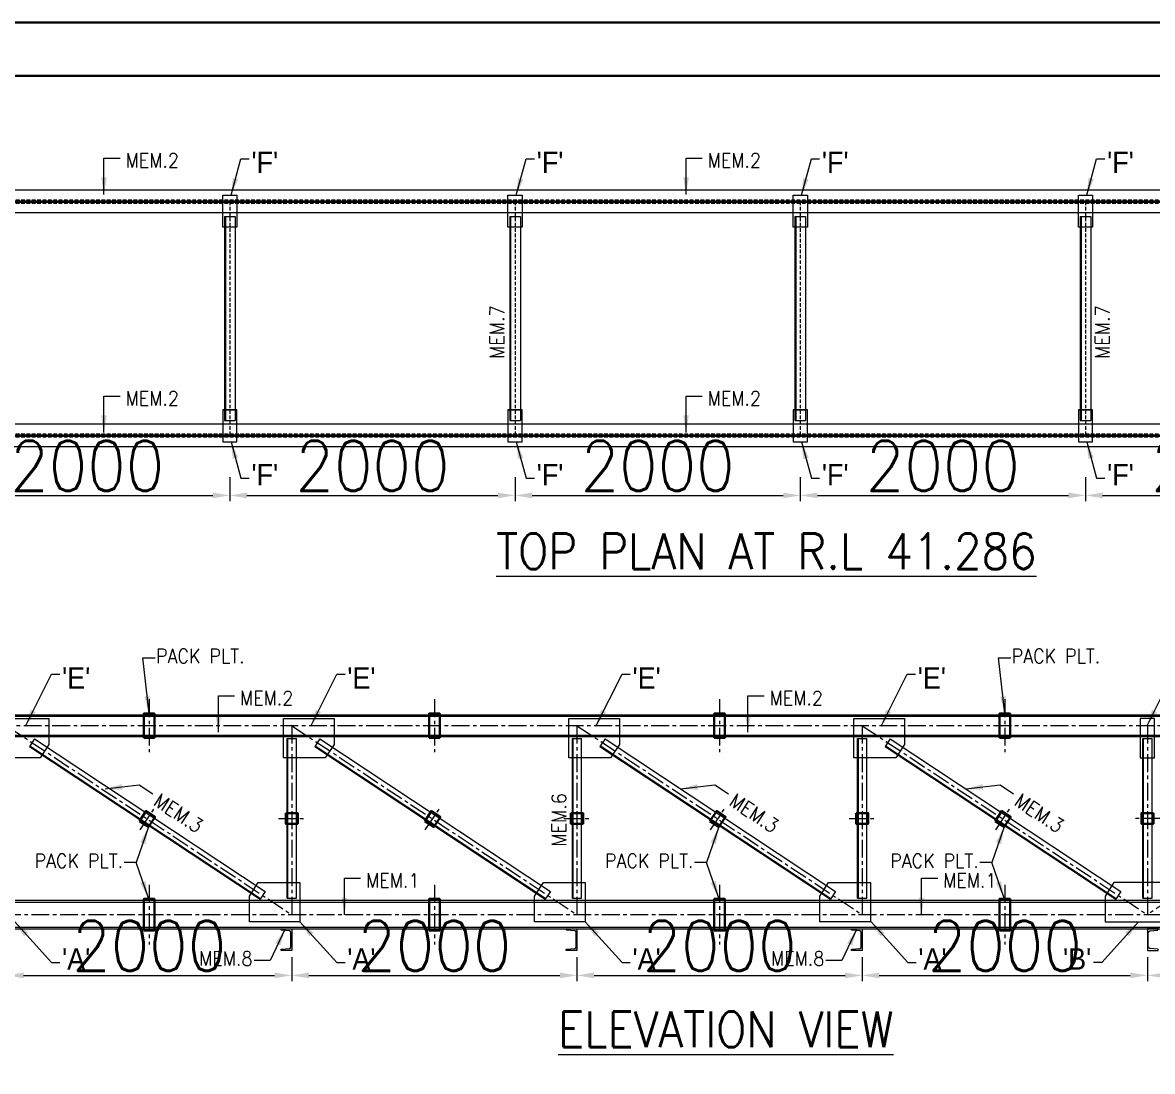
# Model space of a CAD drawing. Header units: millimetres. Extents: x 0 to 1124626, y -157535 to 82123.
# Drawn here: x 502377 to 510300, y 51780 to 59132 of the extents above; entities that cross this region are included whole.
import ezdxf

# ---------------------------------------------------------------- set-up
doc = ezdxf.new("R2010")
doc.units = ezdxf.units.MM
doc.header["$MEASUREMENT"] = 0
doc.linetypes.add('CENTER', pattern=[2, 1.25, -0.25, 0.25, -0.25])
doc.linetypes.add('HIDDEN', pattern=[0.375, 0.25, -0.125])
for name, color, linetype, lineweight in [('CN', 253, 'Continuous', 15), ('Dim', 6, 'Continuous', 13), ('L4', 4, 'Continuous', 30), ('rSHEET', 2, 'Continuous', 30), ('STR. STEEL', 25, 'Continuous', 18), ('structure', 183, 'Continuous', 15), ('Text', 7, 'Continuous', 15), ('TEXT-4', 2, 'Continuous', 25), ('TITLE TEXT', 50, 'Continuous', 18)]:
    doc.layers.add(name, color=color, linetype=linetype, lineweight=lineweight)
doc.styles.add('style1', font='romans.shx', dxfattribs={"width": 0.9, "height": 300})
doc.dimstyles.new('Copy of DIM-1', dxfattribs={"dimscale": 40, "dimtxt": 125, "dimasz": 3, "dimexe": 1, "dimexo": 1.2, "dimgap": 0.8, "dimtad": 1, "dimdec": 0, "dimzin": 1, "dimdsep": 46, "dimtxsty": 'style1', "dimcen": 2, "dimclrd": 8, "dimclre": 8, "dimclrt": 7, "dimadec": 0, "dimazin": 0, "dimtfac": 1, "dimtdec": 0, "dimtofl": 0, "dimtmove": 1, "dimatfit": 3, "dimfxl": 1, "dimtolj": 1, "dimtzin": 0, "dimlwd": 9, "dimlwe": 9, "dimarcsym": 1})

# ---------------------------------------------------------------- blocks, each defined once
blk = doc.blocks.new('*D780')
at = {"layer": 'DEFPOINTS', "color": 0, "ltscale": 20, "transparency": 16777216}
for p in [(502264.5, 52628.4), (504264.5, 52628.4), (504264.5, 52452.7)]:
    blk.add_point(p, dxfattribs=at)
at = {"layer": 'Dim', "color": 8, "lineweight": 9, "ltscale": 20, "transparency": 16777216}
for p, q in [((502264.5, 52580.4), (502264.5, 52412.7)), ((504264.5, 52580.4), (504264.5, 52412.7)), ((502384.5, 52452.7), (504144.5, 52452.7))]:
    blk.add_line(p, q, dxfattribs=at)
at = {"layer": 'Dim', "color": 8, "ltscale": 20, "transparency": 16777216}
for points in [[(502384.5, 52472.7), (502384.5, 52432.7), (502264.5, 52452.7)], [(504144.5, 52432.7), (504144.5, 52472.7), (504264.5, 52452.7)]]:
    blk.add_solid(points, dxfattribs=at)
at = {"layer": 'Dim', "color": 7, "ltscale": 20, "transparency": 16777216, "insert": (503264.5, 52659.7), "char_height": 350, "attachment_point": 5, "style": 'style1'}
blk.add_mtext('\\A1;2000', dxfattribs=at)
blk = doc.blocks.new('*D781')
at = {"layer": 'DEFPOINTS', "color": 0, "ltscale": 20, "transparency": 16777216}
for p in [(504264.5, 52628.4), (506264.5, 52628.4), (506264.5, 52452.7)]:
    blk.add_point(p, dxfattribs=at)
at = {"layer": 'Dim', "color": 8, "lineweight": 9, "ltscale": 20, "transparency": 16777216}
for p, q in [((504264.5, 52580.4), (504264.5, 52412.7)), ((506264.5, 52580.4), (506264.5, 52412.7)), ((504384.5, 52452.7), (506144.5, 52452.7))]:
    blk.add_line(p, q, dxfattribs=at)
at = {"layer": 'Dim', "color": 8, "ltscale": 20, "transparency": 16777216}
for points in [[(504384.5, 52472.7), (504384.5, 52432.7), (504264.5, 52452.7)], [(506144.5, 52432.7), (506144.5, 52472.7), (506264.5, 52452.7)]]:
    blk.add_solid(points, dxfattribs=at)
at = {"layer": 'Dim', "color": 7, "ltscale": 20, "transparency": 16777216, "insert": (505264.5, 52659.7), "char_height": 350, "attachment_point": 5, "style": 'style1'}
blk.add_mtext('\\A1;2000', dxfattribs=at)
blk = doc.blocks.new('*D782')
at = {"layer": 'DEFPOINTS', "color": 0, "ltscale": 20, "transparency": 16777216}
for p in [(506264.5, 52628.4), (508264.5, 52628.4), (508264.5, 52452.7)]:
    blk.add_point(p, dxfattribs=at)
at = {"layer": 'Dim', "color": 8, "lineweight": 9, "ltscale": 20, "transparency": 16777216}
for p, q in [((506264.5, 52580.4), (506264.5, 52412.7)), ((508264.5, 52580.4), (508264.5, 52412.7)), ((506384.5, 52452.7), (508144.5, 52452.7))]:
    blk.add_line(p, q, dxfattribs=at)
at = {"layer": 'Dim', "color": 8, "ltscale": 20, "transparency": 16777216}
for points in [[(506384.5, 52472.7), (506384.5, 52432.7), (506264.5, 52452.7)], [(508144.5, 52432.7), (508144.5, 52472.7), (508264.5, 52452.7)]]:
    blk.add_solid(points, dxfattribs=at)
at = {"layer": 'Dim', "color": 7, "ltscale": 20, "transparency": 16777216, "insert": (507264.5, 52659.7), "char_height": 350, "attachment_point": 5, "style": 'style1'}
blk.add_mtext('\\A1;2000', dxfattribs=at)
blk = doc.blocks.new('*D783')
at = {"layer": 'DEFPOINTS', "color": 0, "ltscale": 20, "transparency": 16777216}
for p in [(508264.5, 52628.4), (510264.5, 52628.4), (510264.5, 52452.7)]:
    blk.add_point(p, dxfattribs=at)
at = {"layer": 'Dim', "color": 8, "lineweight": 9, "ltscale": 20, "transparency": 16777216}
for p, q in [((508264.5, 52580.4), (508264.5, 52412.7)), ((510264.5, 52580.4), (510264.5, 52412.7)), ((508384.5, 52452.7), (510144.5, 52452.7))]:
    blk.add_line(p, q, dxfattribs=at)
at = {"layer": 'Dim', "color": 8, "ltscale": 20, "transparency": 16777216}
for points in [[(508384.5, 52472.7), (508384.5, 52432.7), (508264.5, 52452.7)], [(510144.5, 52432.7), (510144.5, 52472.7), (510264.5, 52452.7)]]:
    blk.add_solid(points, dxfattribs=at)
at = {"layer": 'Dim', "color": 7, "ltscale": 20, "transparency": 16777216, "insert": (509264.5, 52659.7), "char_height": 350, "attachment_point": 5, "style": 'style1'}
blk.add_mtext('\\A1;2000', dxfattribs=at)
blk = doc.blocks.new('*D784')
at = {"layer": 'DEFPOINTS', "color": 0, "ltscale": 20, "transparency": 16777216}
for p in [(510264.5, 52628.4), (512264.5, 52628.4), (512264.5, 52452.7)]:
    blk.add_point(p, dxfattribs=at)
at = {"layer": 'Dim', "color": 8, "lineweight": 9, "ltscale": 20, "transparency": 16777216}
for p, q in [((510264.5, 52580.4), (510264.5, 52412.7)), ((512264.5, 52580.4), (512264.5, 52412.7)), ((510384.5, 52452.7), (512144.5, 52452.7))]:
    blk.add_line(p, q, dxfattribs=at)
at = {"layer": 'Dim', "color": 8, "ltscale": 20, "transparency": 16777216}
for points in [[(510384.5, 52472.7), (510384.5, 52432.7), (510264.5, 52452.7)], [(512144.5, 52432.7), (512144.5, 52472.7), (512264.5, 52452.7)]]:
    blk.add_solid(points, dxfattribs=at)
at = {"layer": 'Dim', "color": 7, "ltscale": 20, "transparency": 16777216, "insert": (511264.5, 52659.7), "char_height": 350, "attachment_point": 5, "style": 'style1'}
blk.add_mtext('\\A1;2000', dxfattribs=at)
blk = doc.blocks.new('*D833')
at = {"layer": 'DEFPOINTS', "color": 0, "ltscale": 20, "transparency": 16777216}
for p in [(501830.4, 55993.3), (503830.4, 55993.3), (503830.4, 55817.6)]:
    blk.add_point(p, dxfattribs=at)
at = {"layer": 'Dim', "color": 8, "lineweight": 9, "ltscale": 20, "transparency": 16777216}
for p, q in [((501830.4, 55945.3), (501830.4, 55777.6)), ((503830.4, 55945.3), (503830.4, 55777.6)), ((501950.4, 55817.6), (503710.4, 55817.6))]:
    blk.add_line(p, q, dxfattribs=at)
at = {"layer": 'Dim', "color": 8, "ltscale": 20, "transparency": 16777216}
for points in [[(501950.4, 55837.6), (501950.4, 55797.6), (501830.4, 55817.6)], [(503710.4, 55797.6), (503710.4, 55837.6), (503830.4, 55817.6)]]:
    blk.add_solid(points, dxfattribs=at)
at = {"layer": 'Dim', "color": 7, "ltscale": 20, "transparency": 16777216, "insert": (502830.4, 56024.6), "char_height": 350, "attachment_point": 5, "style": 'style1'}
blk.add_mtext('\\A1;2000', dxfattribs=at)
blk = doc.blocks.new('*D834')
at = {"layer": 'DEFPOINTS', "color": 0, "ltscale": 20, "transparency": 16777216}
for p in [(503830.4, 55993.3), (505830.4, 55993.3), (505830.4, 55817.6)]:
    blk.add_point(p, dxfattribs=at)
at = {"layer": 'Dim', "color": 8, "lineweight": 9, "ltscale": 20, "transparency": 16777216}
for p, q in [((503830.4, 55945.3), (503830.4, 55777.6)), ((505830.4, 55945.3), (505830.4, 55777.6)), ((503950.4, 55817.6), (505710.4, 55817.6))]:
    blk.add_line(p, q, dxfattribs=at)
at = {"layer": 'Dim', "color": 8, "ltscale": 20, "transparency": 16777216}
for points in [[(503950.4, 55837.6), (503950.4, 55797.6), (503830.4, 55817.6)], [(505710.4, 55797.6), (505710.4, 55837.6), (505830.4, 55817.6)]]:
    blk.add_solid(points, dxfattribs=at)
at = {"layer": 'Dim', "color": 7, "ltscale": 20, "transparency": 16777216, "insert": (504830.4, 56024.6), "char_height": 350, "attachment_point": 5, "style": 'style1'}
blk.add_mtext('\\A1;2000', dxfattribs=at)
blk = doc.blocks.new('*D835')
at = {"layer": 'DEFPOINTS', "color": 0, "ltscale": 20, "transparency": 16777216}
for p in [(505830.4, 55993.3), (507830.4, 55993.3), (507830.4, 55817.6)]:
    blk.add_point(p, dxfattribs=at)
at = {"layer": 'Dim', "color": 8, "lineweight": 9, "ltscale": 20, "transparency": 16777216}
for p, q in [((505830.4, 55945.3), (505830.4, 55777.6)), ((507830.4, 55945.3), (507830.4, 55777.6)), ((505950.4, 55817.6), (507710.4, 55817.6))]:
    blk.add_line(p, q, dxfattribs=at)
at = {"layer": 'Dim', "color": 8, "ltscale": 20, "transparency": 16777216}
for points in [[(505950.4, 55837.6), (505950.4, 55797.6), (505830.4, 55817.6)], [(507710.4, 55797.6), (507710.4, 55837.6), (507830.4, 55817.6)]]:
    blk.add_solid(points, dxfattribs=at)
at = {"layer": 'Dim', "color": 7, "ltscale": 20, "transparency": 16777216, "insert": (506830.4, 56024.6), "char_height": 350, "attachment_point": 5, "style": 'style1'}
blk.add_mtext('\\A1;2000', dxfattribs=at)
blk = doc.blocks.new('*D836')
at = {"layer": 'DEFPOINTS', "color": 0, "ltscale": 20, "transparency": 16777216}
for p in [(507830.4, 55993.3), (509830.4, 55993.3), (509830.4, 55817.6)]:
    blk.add_point(p, dxfattribs=at)
at = {"layer": 'Dim', "color": 8, "lineweight": 9, "ltscale": 20, "transparency": 16777216}
for p, q in [((507830.4, 55945.3), (507830.4, 55777.6)), ((509830.4, 55945.3), (509830.4, 55777.6)), ((507950.4, 55817.6), (509710.4, 55817.6))]:
    blk.add_line(p, q, dxfattribs=at)
at = {"layer": 'Dim', "color": 8, "ltscale": 20, "transparency": 16777216}
for points in [[(507950.4, 55837.6), (507950.4, 55797.6), (507830.4, 55817.6)], [(509710.4, 55797.6), (509710.4, 55837.6), (509830.4, 55817.6)]]:
    blk.add_solid(points, dxfattribs=at)
at = {"layer": 'Dim', "color": 7, "ltscale": 20, "transparency": 16777216, "insert": (508830.4, 56024.6), "char_height": 350, "attachment_point": 5, "style": 'style1'}
blk.add_mtext('\\A1;2000', dxfattribs=at)
blk = doc.blocks.new('*D837')
at = {"layer": 'DEFPOINTS', "color": 0, "ltscale": 20, "transparency": 16777216}
for p in [(509830.4, 55993.3), (511830.4, 55993.3), (511830.4, 55817.6)]:
    blk.add_point(p, dxfattribs=at)
at = {"layer": 'Dim', "color": 8, "lineweight": 9, "ltscale": 20, "transparency": 16777216}
for p, q in [((509830.4, 55945.3), (509830.4, 55777.6)), ((511830.4, 55945.3), (511830.4, 55777.6)), ((509950.4, 55817.6), (511710.4, 55817.6))]:
    blk.add_line(p, q, dxfattribs=at)
at = {"layer": 'Dim', "color": 8, "ltscale": 20, "transparency": 16777216}
for points in [[(509950.4, 55837.6), (509950.4, 55797.6), (509830.4, 55817.6)], [(511710.4, 55797.6), (511710.4, 55837.6), (511830.4, 55817.6)]]:
    blk.add_solid(points, dxfattribs=at)
at = {"layer": 'Dim', "color": 7, "ltscale": 20, "transparency": 16777216, "insert": (510830.4, 56024.6), "char_height": 350, "attachment_point": 5, "style": 'style1'}
blk.add_mtext('\\A1;2000', dxfattribs=at)

msp = doc.modelspace()

# ---------------------------------------------------------------- linework, layer by layer
at = {"layer": 'CN', "linetype": 'CENTER', "ltscale": 100}
for p, q in [((497555.3502, 57878.2834), (522105.3502, 57878.2834)), ((522105.3502, 56238.2834), (497555.3502, 56238.2834)), ((503264.5323, 54388.3944), (503264.5323, 54018.3944)), ((505264.5323, 54388.3944), (505264.5323, 54018.3944)), ((507264.5323, 54388.3944), (507264.5323, 54018.3944)), ((509264.5323, 54388.3944), (509264.5323, 54018.3944)), ((522510.4729, 54203.3944), (498018.5917, 54203.3944)), ((502264.5323, 54203.3944), (504264.5323, 52878.3944)), ((504264.5323, 54203.3944), (504264.5323, 52878.3944)), ((504264.5323, 54203.3944), (506264.5323, 52878.3944)), ((506264.5323, 54203.3944), (506264.5323, 52878.3944)), ((506264.5323, 54203.3944), (508264.5323, 52878.3944)), ((508264.5323, 54203.3944), (508264.5323, 52878.3944)), ((508264.5323, 54203.3944), (510264.5323, 52878.3944)), ((512264.5323, 54203.3944), (510264.5323, 52878.3944)), ((510264.5323, 54203.3944), (510264.5323, 52878.3944)), ((503200.8296, 53472.1396), (503303.0038, 53626.3648)), ((505200.8296, 53472.1396), (505303.0038, 53626.3648)), ((507200.8296, 53472.1396), (507303.0038, 53626.3648)), ((509200.8296, 53472.1396), (509303.0038, 53626.3648)), ((504172.0323, 53553.3944), (504357.0323, 53553.3944)), ((506172.0323, 53553.3944), (506357.0323, 53553.3944)), ((508172.0323, 53553.3944), (508357.0323, 53553.3944)), ((510357.0323, 53553.3944), (510172.0323, 53553.3944)), ((503264.5323, 53088.3944), (503264.5323, 52668.3944)), ((505264.5323, 53088.3944), (505264.5323, 52668.3944)), ((507264.5323, 53088.3944), (507264.5323, 52668.3944)), ((509264.5323, 53088.3944), (509264.5323, 52668.3944)), ((523364.5323, 52878.3944), (497164.5323, 52878.3944))]:
    msp.add_line(p, q, dxfattribs=at)
at = {"layer": 'CN', "linetype": 'HIDDEN', "ltscale": 100}
for p, q in [((497755.3502, 57889.2834), (521905.3502, 57889.2834)), ((497755.3502, 57867.2834), (521905.3502, 57867.2834)), ((503830.3502, 57878.2834), (503830.3502, 56238.2834)), ((505830.3502, 57878.2834), (505830.3502, 56238.2834)), ((507830.3502, 57878.2834), (507830.3502, 56238.2834)), ((509830.3502, 57878.2834), (509830.3502, 56238.2834)), ((497755.3502, 56249.2834), (521905.3502, 56249.2834)), ((497755.3502, 56227.2834), (521905.3502, 56227.2834))]:
    msp.add_line(p, q, dxfattribs=at)
at = {"layer": 'Dim', "color": 2, "ltscale": 20}
for p, q in [((503780.3502, 56418.2834), (503880.3502, 56418.2834)), ((505780.3502, 56418.2834), (505880.3502, 56418.2834)), ((507780.3502, 56418.2834), (507880.3502, 56418.2834)), ((509780.3502, 56418.2834), (509880.3502, 56418.2834))]:
    msp.add_line(p, q, dxfattribs=at)
at = {"layer": 'Dim', "ltscale": 20}
for points in [[(503880.3502, 57698.2834), (503780.3502, 57698.2834), (503780.3502, 57923.2834), (503880.3502, 57923.2834)], [(505880.3502, 57698.2834), (505780.3502, 57698.2834), (505780.3502, 57923.2834), (505880.3502, 57923.2834)], [(507880.3502, 57698.2834), (507780.3502, 57698.2834), (507780.3502, 57923.2834), (507880.3502, 57923.2834)], [(509880.3502, 57698.2834), (509780.3502, 57698.2834), (509780.3502, 57923.2834), (509880.3502, 57923.2834)], [(503880.3502, 56418.2834), (503780.3502, 56418.2834), (503780.3502, 56193.2834), (503880.3502, 56193.2834)], [(505880.3502, 56418.2834), (505780.3502, 56418.2834), (505780.3502, 56193.2834), (505880.3502, 56193.2834)], [(507880.3502, 56418.2834), (507780.3502, 56418.2834), (507780.3502, 56193.2834), (507880.3502, 56193.2834)], [(509880.3502, 56418.2834), (509780.3502, 56418.2834), (509780.3502, 56193.2834), (509880.3502, 56193.2834)], [(502207.0323, 54253.3944), (502561.826, 54253.3944), (502561.826, 54072.582), (502499.6711, 53978.7633), (502207.0323, 53978.7633)], [(504207.0323, 54253.3944), (504561.826, 54253.3944), (504561.826, 54072.582), (504499.6711, 53978.7633), (504207.0323, 53978.7633)], [(506207.0323, 54253.3944), (506561.826, 54253.3944), (506561.826, 54072.582), (506499.6711, 53978.7633), (506207.0323, 53978.7633)], [(508207.0323, 54253.3944), (508561.826, 54253.3944), (508561.826, 54072.582), (508499.6711, 53978.7633), (508207.0323, 53978.7633)], [(510214.5323, 53978.7633), (510314.5323, 53978.7633), (510314.5323, 54253.3944), (510214.5323, 54253.3944)], [(504322.0323, 52828.3944), (503967.2386, 52828.3944), (503967.2386, 53008.2068), (504029.3934, 53103.0255), (504322.0323, 53103.0255)], [(506322.0323, 52828.3944), (505967.2386, 52828.3944), (505967.2386, 53009.2068), (506029.3934, 53103.0255), (506322.0323, 53103.0255)], [(508322.0323, 52828.3944), (507967.2386, 52828.3944), (507967.2386, 53009.2068), (508029.3934, 53103.0255), (508322.0323, 53103.0255)], [(510207.0323, 53103.0255), (510029.3934, 53103.0255), (509967.2386, 53009.2068), (509967.2386, 52828.3944), (510207.0323, 52828.3944), (510561.826, 52828.3944), (510561.826, 53009.2068), (510499.6711, 53103.0255)]]:
    msp.add_lwpolyline(points, close=True, dxfattribs=at)
at = {"layer": 'L4', "ltscale": 20}
for points in [[(503227.0323, 54118.3944), (503302.0323, 54118.3944), (503302.0323, 54288.3944), (503227.0323, 54288.3944)], [(505227.0323, 54118.3944), (505302.0323, 54118.3944), (505302.0323, 54288.3944), (505227.0323, 54288.3944)], [(507227.0323, 54118.3944), (507302.0323, 54118.3944), (507302.0323, 54288.3944), (507227.0323, 54288.3944)], [(509227.0323, 54118.3944), (509302.0323, 54118.3944), (509302.0323, 54288.3944), (509227.0323, 54288.3944)], [(503197.1824, 53534.5331), (503244.1273, 53605.3933), (503306.6511, 53563.9713), (503259.7061, 53493.1111)], [(504222.0323, 53590.8944), (504307.0323, 53590.8944), (504307.0323, 53515.8944), (504222.0323, 53515.8944)], [(505197.1824, 53534.5331), (505244.1273, 53605.3933), (505306.6511, 53563.9713), (505259.7061, 53493.1111)], [(506222.0323, 53590.8944), (506307.0323, 53590.8944), (506307.0323, 53515.8944), (506222.0323, 53515.8944)], [(507197.1824, 53534.5331), (507244.1273, 53605.3933), (507306.6511, 53563.9713), (507259.7061, 53493.1111)], [(508222.0323, 53590.8944), (508307.0323, 53590.8944), (508307.0323, 53515.8944), (508222.0323, 53515.8944)], [(509197.1824, 53534.5331), (509244.1273, 53605.3933), (509306.6511, 53563.9713), (509259.7061, 53493.1111)], [(510307.0323, 53590.8944), (510222.0323, 53590.8944), (510222.0323, 53515.8944), (510307.0323, 53515.8944)], [(503227.0323, 52768.3944), (503302.0323, 52768.3944), (503302.0323, 52988.3944), (503227.0323, 52988.3944)], [(505227.0323, 52768.3944), (505302.0323, 52768.3944), (505302.0323, 52988.3944), (505227.0323, 52988.3944)], [(507227.0323, 52768.3944), (507302.0323, 52768.3944), (507302.0323, 52988.3944), (507227.0323, 52988.3944)], [(509227.0323, 52768.3944), (509302.0323, 52768.3944), (509302.0323, 52988.3944), (509227.0323, 52988.3944)]]:
    msp.add_lwpolyline(points, close=True, dxfattribs=at)
at = {"layer": 'rSHEET'}
msp.add_lwpolyline([(495896.8161, 31349.5566), (535189.7745, 31349.5566), (535189.7745, 59132.4848), (495896.8161, 59132.4848)], close=True, dxfattribs=at)
msp.add_lwpolyline([(496551.6987, 31723.0736), (534534.8919, 31723.0736, 0.414213562), (534815.5558, 32003.7375), (534815.5558, 58478.3038, 0.414213562), (534534.8919, 58758.9678), (496551.6987, 58758.9678, 0.414213562), (496271.0348, 58478.3038), (496271.0348, 32003.7375, 0.414213562)], format="xyb", close=True, dxfattribs=at)
at = {"layer": 'STR. STEEL', "ltscale": 20}
for points in [[(504264.5323, 52628.3944), (504189.5323, 52628.3944), (504189.5323, 52633.2975, -0.383864035), (504192.3978, 52636.48), (504248.4821, 52642.3747, 0.383864035), (504258.3323, 52653.3144), (504258.3323, 52753.4743, 0.383864035), (504248.4821, 52764.4141), (504192.3978, 52770.3088, -0.383864035), (504189.5323, 52773.4913), (504189.5323, 52778.3944), (504264.5323, 52778.3944)], [(506264.5323, 52628.3944), (506189.5323, 52628.3944), (506189.5323, 52633.2975, -0.383864035), (506192.3978, 52636.48), (506248.4821, 52642.3747, 0.383864035), (506258.3323, 52653.3144), (506258.3323, 52753.4743, 0.383864035), (506248.4821, 52764.4141), (506192.3978, 52770.3088, -0.383864035), (506189.5323, 52773.4913), (506189.5323, 52778.3944), (506264.5323, 52778.3944)], [(508264.5323, 52628.3944), (508189.5323, 52628.3944), (508189.5323, 52633.2975, -0.383864035), (508192.3978, 52636.48), (508248.4821, 52642.3747, 0.383864035), (508258.3323, 52653.3144), (508258.3323, 52753.4743, 0.383864035), (508248.4821, 52764.4141), (508192.3978, 52770.3088, -0.383864035), (508189.5323, 52773.4913), (508189.5323, 52778.3944), (508264.5323, 52778.3944)], [(510264.5323, 52628.3944), (510339.5323, 52628.3944), (510339.5323, 52633.2975, 0.383864035), (510336.6668, 52636.48), (510280.5825, 52642.3747, -0.383864035), (510270.7323, 52653.3144), (510270.7323, 52753.4743, -0.383864035), (510280.5825, 52764.4141), (510336.6668, 52770.3088, 0.383864035), (510339.5323, 52773.4913), (510339.5323, 52778.3944), (510264.5323, 52778.3944)]]:
    msp.add_lwpolyline(points, format="xyb", close=True, dxfattribs=at)
at = {"layer": 'structure', "color": 2, "ltscale": 20}
for p, q in [((503792.8502, 57773.2834), (503792.8502, 56343.2834)), ((503792.8502, 57773.2834), (503867.8502, 57773.2834)), ((503798.8502, 57773.2834), (503798.8502, 56343.2834)), ((503867.8502, 57773.2834), (503867.8502, 56343.2834)), ((505792.8502, 57773.2834), (505792.8502, 56343.2834)), ((505792.8502, 57773.2834), (505867.8502, 57773.2834)), ((505798.8502, 57773.2834), (505798.8502, 56343.2834)), ((505867.8502, 57773.2834), (505867.8502, 56343.2834)), ((507792.8502, 57773.2834), (507792.8502, 56343.2834)), ((507792.8502, 57773.2834), (507867.8502, 57773.2834)), ((507798.8502, 57773.2834), (507798.8502, 56343.2834)), ((507867.8502, 57773.2834), (507867.8502, 56343.2834)), ((509792.8502, 57773.2834), (509792.8502, 56343.2834)), ((509792.8502, 57773.2834), (509867.8502, 57773.2834)), ((509798.8502, 57773.2834), (509798.8502, 56343.2834)), ((509867.8502, 57773.2834), (509867.8502, 56343.2834)), ((503792.8502, 56343.2834), (503867.8502, 56343.2834)), ((505792.8502, 56343.2834), (505867.8502, 56343.2834)), ((507792.8502, 56343.2834), (507867.8502, 56343.2834)), ((509792.8502, 56343.2834), (509867.8502, 56343.2834)), ((498189.5323, 54278.3944), (522339.5323, 54278.3944)), ((498189.5323, 54269.3944), (522339.5323, 54269.3944)), ((498189.5323, 54137.3944), (522339.5323, 54137.3944)), ((498189.5323, 54128.3944), (522339.5323, 54128.3944)), ((502461.5949, 54111.8256), (502425.6958, 54057.6383)), ((502461.5949, 54111.8256), (504078.1376, 53040.866)), ((504232.0323, 52993.3944), (504232.0323, 54113.3944)), ((504232.0323, 54113.3944), (504297.0323, 54113.3944)), ((504238.0323, 52993.3944), (504238.0323, 54113.3944)), ((504297.0323, 52993.3944), (504297.0323, 54113.3944)), ((504461.5949, 54111.8256), (504425.6958, 54057.6383)), ((504461.5949, 54111.8256), (506078.1376, 53040.866)), ((506232.0323, 52993.3944), (506232.0323, 54113.3944)), ((506232.0323, 54113.3944), (506297.0323, 54113.3944)), ((506238.0323, 52993.3944), (506238.0323, 54113.3944)), ((506297.0323, 52993.3944), (506297.0323, 54113.3944)), ((506461.5949, 54111.8256), (506425.6958, 54057.6383)), ((506461.5949, 54111.8256), (508078.1376, 53040.866)), ((508232.0323, 52993.3944), (508232.0323, 54113.3944)), ((508232.0323, 54113.3944), (508297.0323, 54113.3944)), ((508238.0323, 52993.3944), (508238.0323, 54113.3944)), ((508297.0323, 52993.3944), (508297.0323, 54113.3944)), ((508461.5949, 54111.8256), (508425.6958, 54057.6383)), ((508461.5949, 54111.8256), (508425.6958, 54057.6383)), ((508461.5949, 54111.8256), (510078.1376, 53040.866)), ((510232.0323, 52993.3944), (510232.0323, 54113.3944)), ((510232.0323, 54113.3944), (510297.0323, 54113.3944)), ((510238.0323, 52993.3944), (510238.0323, 54113.3944)), ((510297.0323, 52993.3944), (510297.0323, 54113.3944)), ((502425.6958, 54057.6383), (504042.2386, 52986.6788)), ((502429.0096, 54062.6402), (504045.5523, 52991.6807)), ((504425.6958, 54057.6383), (506042.2386, 52986.6788)), ((504429.0096, 54062.6402), (506045.5523, 52991.6807)), ((506425.6958, 54057.6383), (508042.2386, 52986.6788)), ((506429.0096, 54062.6402), (508045.5523, 52991.6807)), ((508425.6958, 54057.6383), (510042.2386, 52986.6788)), ((508429.0096, 54062.6402), (510045.5523, 52991.6807)), ((504078.1376, 53040.866), (504042.2386, 52986.6788)), ((506078.1376, 53040.866), (506042.2386, 52986.6788)), ((508078.1376, 53040.866), (508042.2386, 52986.6788)), ((510078.1376, 53040.866), (510042.2386, 52986.6788)), ((510078.1376, 53040.866), (510042.2386, 52986.6788)), ((497164.5323, 52966.3944), (523364.5323, 52966.3944)), ((504232.0323, 52993.3944), (504297.0323, 52993.3944)), ((506232.0323, 52993.3944), (506297.0323, 52993.3944)), ((508232.0323, 52993.3944), (508297.0323, 52993.3944)), ((510232.0323, 52993.3944), (510297.0323, 52993.3944)), ((497164.5323, 52790.3944), (523364.5323, 52790.3944)), ((498264.5323, 52778.3944), (522264.5323, 52778.3944))]:
    msp.add_line(p, q, dxfattribs=at)
at = {"layer": 'structure', "ltscale": 20}
for points in [[(497755.3502, 57883.2834), (521905.3502, 57883.2834), (521905.3502, 57958.2834), (497755.3502, 57958.2834)], [(497755.3502, 57873.2834), (521905.3502, 57873.2834), (521905.3502, 57798.2834), (497755.3502, 57798.2834)], [(497755.3502, 56243.2834), (521905.3502, 56243.2834), (521905.3502, 56318.2834), (497755.3502, 56318.2834)], [(497755.3502, 56233.2834), (521905.3502, 56233.2834), (521905.3502, 56158.2834), (497755.3502, 56158.2834)], [(523364.5323, 52778.3944), (523364.5323, 52978.3944), (497164.5323, 52978.3944), (497164.5323, 52778.3944)]]:
    msp.add_lwpolyline(points, close=True, dxfattribs=at)

# ---------------------------------------------------------------- texts
at = {"layer": 'Text', "ltscale": 20, "char_height": 100, "style": 'style1'}
for s, insert, width, attachment_point, rotation in [('MEM.2', (503099.1192, 58217.1808), 1218.023492, 1, 359.8539997), ('MEM.2', (507180.7593, 58217.1808), 1218.023492, 1, 359.8539997), ('MEM.7', (505653.5369, 56776.0853), 1518.022116, 1, 89.82648199), ('MEM.7', (509898.5491, 56776.0853), 1518.022116, 1, 89.82648199), ('MEM.2', (503099.1192, 56548.54), 1218.023492, 1, 359.8539997), ('MEM.2', (507180.7593, 56548.54), 1218.023492, 1, 359.8539997), ('MEM.2', (503901.4043, 54447.3235), 1218.023492, 1, 359.8539997), ('MEM.2', (507614.9413, 54447.3235), 1218.023492, 1, 359.8539997), ('MEM.3', (503341.4236, 53734.9198), 1218.023492, 1, 326.69916301), ('MEM.6', (506087.7189, 53356.356), 1218.023492, 1, 89.82648199), ('MEM.3', (507377.6223, 53734.9198), 1218.023492, 1, 326.69916301), ('MEM.3', (509377.6223, 53734.9198), 1218.023492, 1, 326.69916301), ('MEM.1', (504785.5954, 53168.9172), 1218.023492, 1, 359.8539997), ('MEM.1', (508832.2076, 53168.9172), 1218.023492, 1, 359.8539997), ('MEM.8', (503988.7931, 52520.7381), 1218.023492, 9, 359.8539997), ('MEM.8', (507998.7346, 52520.7381), 1218.023492, 9, 359.8539997)]:
    msp.add_mtext(s, dxfattribs=dict(at, insert=insert, width=width, attachment_point=attachment_point, rotation=rotation))
at = {"layer": 'Text', "ltscale": 20, "char_height": 100, "width": 1218.023492, "style": 'style1'}
for insert, attachment_point in [((503312.5177, 54741.3025), 1), ((509312.5177, 54741.3025), 1), ((503081.6957, 53305.9133), 3), ((507081.6957, 53305.9133), 3), ((509081.6957, 53305.9133), 3)]:
    msp.add_mtext('PACK PLT.', dxfattribs=dict(at, insert=insert, attachment_point=attachment_point))
at = {"layer": 'TEXT-4', "ltscale": 20, "char_height": 150, "width": 111.984005, "style": 'style1'}
for s, insert, attachment_point in [("{\\fArial|b0|i0|c0|p34;'F'}", (503982.0252, 58227.8629), 1), ("{\\fArial|b0|i0|c0|p34;'F'}", (505982.0252, 58227.8629), 1), ("{\\fArial|b0|i0|c0|p34;'F'}", (507982.0252, 58227.8629), 1), ("{\\fArial|b0|i0|c0|p34;'F'}", (509982.0252, 58227.8629), 1), ("{\\fArial|b0|i0|c0|p34;'F'}", (503982.0252, 55888.704), 7), ("{\\fArial|b0|i0|c0|p34;'F'}", (505982.0252, 55888.704), 7), ("{\\fArial|b0|i0|c0|p34;'F'}", (507982.0252, 55888.704), 7), ("{\\fArial|b0|i0|c0|p34;'F'}", (509982.0252, 55888.704), 7), ("{\\fArial|b0|i0|c0|p34;'E'}", (502653.9919, 54613.3598), 1), ("{\\fArial|b0|i0|c0|p34;'E'}", (504653.9919, 54613.3598), 1), ("{\\fArial|b0|i0|c0|p34;'E'}", (506653.9919, 54613.3598), 1), ("{\\fArial|b0|i0|c0|p34;'E'}", (508653.9919, 54613.3598), 1), ("{\\fArial|b0|i0|c0|p34;'A'}", (502653.9919, 52493.429), 7), ("{\\fArial|b0|i0|c0|p34;'A'}", (504653.9919, 52493.429), 7), ("{\\fArial|b0|i0|c0|p34;'A'}", (506653.9919, 52493.429), 7), ("{\\fArial|b0|i0|c0|p34;'A'}", (508658.4274, 52493.429), 7), ("{\\fArial|b0|i0|c0|p34;'B'}", (509870.6371, 52493.429), 9)]:
    msp.add_mtext(s, dxfattribs=dict(at, insert=insert, attachment_point=attachment_point))
at = {"layer": 'TITLE TEXT', "ltscale": 20, "char_height": 250, "width": 8570.669872, "attachment_point": 1, "style": 'style1'}
for s, insert in [('{\\LTOP PLAN AT R.L 41.286}', (505697.6955, 55551.7384)), ('{\\LELEVATION VIEW}', (506131.8775, 52198.5542))]:
    msp.add_mtext(s, dxfattribs=dict(at, insert=insert))

# ---------------------------------------------------------------- dimensions: what is measured, and where the dimension line sits
at = {"layer": 'Dim', "ltscale": 20}
for base, p1, p2, picture, middle in [((503830.3502, 55817.5795), (501830.3502, 55993.2834), (503830.3502, 55993.2834), '*D833', (502830.3502, 56024.5795)), ((505830.3502, 55817.5795), (503830.3502, 55993.2834), (505830.3502, 55993.2834), '*D834', (504830.3502, 56024.5795)), ((507830.3502, 55817.5795), (505830.3502, 55993.2834), (507830.3502, 55993.2834), '*D835', (506830.3502, 56024.5795)), ((509830.3502, 55817.5795), (507830.3502, 55993.2834), (509830.3502, 55993.2834), '*D836', (508830.3502, 56024.5795)), ((511830.3502, 55817.5795), (509830.3502, 55993.2834), (511830.3502, 55993.2834), '*D837', (510830.3502, 56024.5795)), ((504264.5323, 52452.6904), (502264.5323, 52628.3944), (504264.5323, 52628.3944), '*D780', (503264.5323, 52659.6904)), ((506264.5323, 52452.6904), (504264.5323, 52628.3944), (506264.5323, 52628.3944), '*D781', (505264.5323, 52659.6904)), ((508264.5323, 52452.6904), (506264.5323, 52628.3944), (508264.5323, 52628.3944), '*D782', (507264.5323, 52659.6904)), ((510264.5323, 52452.6904), (508264.5323, 52628.3944), (510264.5323, 52628.3944), '*D783', (509264.5323, 52659.6904)), ((512264.5323, 52452.6904), (510264.5323, 52628.3944), (512264.5323, 52628.3944), '*D784', (511264.5323, 52659.6904))]:
    dim = msp.add_linear_dim(base=base, p1=p1, p2=p2, dimstyle='Copy of DIM-1', dxfattribs=at)
    dim.commit()
    dim.dimension.update_dxf_attribs({"geometry": picture, "text_midpoint": middle})

# ---------------------------------------------------------------- leaders
for points, override in [([(502947.755, 57926.658), (502947.755, 58181.9745), (503060.794, 58181.9745)], {"dimtxt": 125, "dimasz": 3, "dimtad": 0}), ([(503838.8122, 57922.5661), (503908.4444, 58178.5377), (503966.1809, 58178.5377)], {"dimtxt": 125, "dimasz": 3, "dimgap": 0.8, "dimtad": 0}), ([(505838.8122, 57922.5661), (505908.4444, 58178.5377), (505966.1809, 58178.5377)], {"dimtxt": 125, "dimasz": 3, "dimgap": 0.8, "dimtad": 0}), ([(507029.3951, 57926.658), (507029.3951, 58181.9745), (507142.434, 58181.9745)], {"dimtxt": 125, "dimasz": 3, "dimtad": 0}), ([(507838.8122, 57922.5661), (507908.4444, 58178.5377), (507966.1809, 58178.5377)], {"dimtxt": 125, "dimasz": 3, "dimgap": 0.8, "dimtad": 0}), ([(509838.8122, 57922.5661), (509908.4444, 58178.5377), (509966.1809, 58178.5377)], {"dimtxt": 125, "dimasz": 3, "dimgap": 0.8, "dimtad": 0}), ([(502947.755, 56258.0172), (502947.755, 56513.3336), (503060.794, 56513.3336)], {"dimtxt": 125, "dimasz": 3, "dimtad": 0}), ([(507029.3951, 56258.0172), (507029.3951, 56513.3336), (507142.434, 56513.3336)], {"dimtxt": 125, "dimasz": 3, "dimtad": 0}), ([(503838.8122, 56194.0007), (503908.4444, 55938.0291), (503966.1809, 55938.0291)], {"dimtxt": 125, "dimasz": 3, "dimgap": 0.8, "dimtad": 0}), ([(505838.8122, 56194.0007), (505908.4444, 55938.0291), (505966.1809, 55938.0291)], {"dimtxt": 125, "dimasz": 3, "dimgap": 0.8, "dimtad": 0}), ([(507838.8122, 56194.0007), (507908.4444, 55938.0291), (507966.1809, 55938.0291)], {"dimtxt": 125, "dimasz": 3, "dimgap": 0.8, "dimtad": 0}), ([(509838.8122, 56194.0007), (509908.4444, 55938.0291), (509966.1809, 55938.0291)], {"dimtxt": 125, "dimasz": 3, "dimgap": 0.8, "dimtad": 0}), ([(503264.5323, 54288.3944), (503221.2884, 54679.0168), (503305.7734, 54679.0168)], {"dimtxt": 125, "dimasz": 3, "dimtad": 0}), ([(509264.5323, 54288.3944), (509221.2884, 54679.0168), (509305.7734, 54679.0168)], {"dimtxt": 125, "dimasz": 3, "dimtad": 0}), ([(502397.1864, 54199.6216), (502580.4111, 54564.0347), (502638.1476, 54564.0347)], {"dimtxt": 125, "dimasz": 3, "dimgap": 0.8, "dimtad": 0}), ([(504397.1864, 54199.6216), (504580.4111, 54564.0347), (504638.1476, 54564.0347)], {"dimtxt": 125, "dimasz": 3, "dimgap": 0.8, "dimtad": 0}), ([(506397.1864, 54199.6216), (506580.4111, 54564.0347), (506638.1476, 54564.0347)], {"dimtxt": 125, "dimasz": 3, "dimgap": 0.8, "dimtad": 0}), ([(508397.1864, 54199.6216), (508580.4111, 54564.0347), (508638.1476, 54564.0347)], {"dimtxt": 125, "dimasz": 3, "dimgap": 0.8, "dimtad": 0}), ([(510260.2232, 54199.6216), (510443.4479, 54564.0347), (510501.1844, 54564.0347)], {"dimtxt": 125, "dimasz": 3, "dimgap": 0.8, "dimtad": 0}), ([(503750.0401, 54156.8006), (503750.0401, 54412.1171), (503863.0791, 54412.1171)], {"dimtxt": 125, "dimasz": 3, "dimtad": 0}), ([(507463.5771, 54156.8006), (507463.5771, 54412.1171), (507576.6161, 54412.1171)], {"dimtxt": 125, "dimasz": 3, "dimtad": 0}), ([(502954.9635, 53759.7672), (503195.4477, 53788.2268), (503290.0834, 53726.4054)], {"dimtxt": 125, "dimasz": 3, "dimtad": 0}), ([(506991.1622, 53759.7672), (507231.6464, 53788.2268), (507326.2821, 53726.4054)], {"dimtxt": 125, "dimasz": 3, "dimtad": 0}), ([(508991.1622, 53759.7672), (509231.6464, 53788.2268), (509326.2821, 53726.4054)], {"dimtxt": 125, "dimasz": 3, "dimtad": 0}), ([(503259.7061, 53493.1111), (503172.9249, 53243.6277), (503088.44, 53243.6277)], {"dimtxt": 125, "dimasz": 3, "dimtad": 0}), ([(507259.7061, 53493.1111), (507172.9249, 53243.6277), (507088.44, 53243.6277)], {"dimtxt": 125, "dimasz": 3, "dimtad": 0}), ([(509259.7061, 53493.1111), (509172.9249, 53243.6277), (509088.44, 53243.6277)], {"dimtxt": 125, "dimasz": 3, "dimtad": 0}), ([(503259.7061, 52994.1443), (503172.9249, 53243.6277), (503088.44, 53243.6277)], {"dimtxt": 125, "dimasz": 3, "dimtad": 0}), ([(507259.7061, 52994.1443), (507172.9249, 53243.6277), (507088.44, 53243.6277)], {"dimtxt": 125, "dimasz": 3, "dimtad": 0}), ([(509259.7061, 52994.1443), (509172.9249, 53243.6277), (509088.44, 53243.6277)], {"dimtxt": 125, "dimasz": 3, "dimtad": 0}), ([(504634.2312, 52878.3944), (504634.2312, 53133.7109), (504747.2702, 53133.7109)], {"dimtxt": 125, "dimasz": 3, "dimtad": 0}), ([(508680.8433, 52878.3944), (508680.8433, 53133.7109), (508793.8823, 53133.7109)], {"dimtxt": 125, "dimasz": 3, "dimtad": 0}), ([(502322.0323, 52828.3944), (502580.4111, 52542.7541), (502638.1476, 52542.7541)], {"dimtxt": 125, "dimasz": 3, "dimgap": 0.8, "dimtad": 0}), ([(504217.7608, 52778.3944), (504112.8627, 52556.7465), (503999.8237, 52556.7465)], {"dimtxt": 125, "dimasz": 3, "dimtad": 0}), ([(504322.0323, 52828.3944), (504580.4111, 52542.7541), (504638.1476, 52542.7541)], {"dimtxt": 125, "dimasz": 3, "dimgap": 0.8, "dimtad": 0}), ([(506322.0323, 52828.3944), (506580.4111, 52542.7541), (506638.1476, 52542.7541)], {"dimtxt": 125, "dimasz": 3, "dimgap": 0.8, "dimtad": 0}), ([(508227.7022, 52778.3944), (508122.8041, 52556.7465), (508009.7651, 52556.7465)], {"dimtxt": 125, "dimasz": 3, "dimtad": 0}), ([(508326.4678, 52828.3944), (508584.8466, 52542.7541), (508642.5831, 52542.7541)], {"dimtxt": 125, "dimasz": 3, "dimgap": 0.8, "dimtad": 0}), ([(510202.5967, 52828.3944), (509944.2179, 52542.7541), (509886.4814, 52542.7541)], {"dimtxt": 125, "dimasz": 3, "dimgap": 0.8, "dimtad": 0})]:
    msp.add_leader(points, dimstyle='Copy of DIM-1', override=override, dxfattribs=at)

doc.saveas('drawing.dxf')
